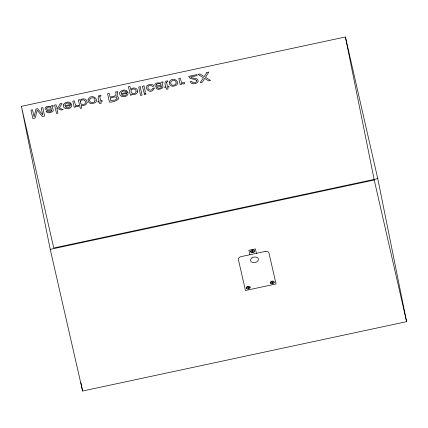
<?xml version="1.0" encoding="UTF-8"?>
<svg xmlns="http://www.w3.org/2000/svg" width="428" height="428" viewBox="0 0 428 428"><rect width="100%" height="100%" fill="white"/><g stroke="black" fill="none" stroke-linecap="round" stroke-linejoin="round"><path stroke-width="0.64" d="M21.4 106.337L345.407 36.979L377.764 178.642L406.6 321.663L82.593 391.021L50.237 249.358L21.4 106.337L53.757 247.994L377.764 178.642M50.237 249.358L374.243 180.006L406.6 321.663M250.599 251.798L254.505 250.963M246.244 288.017L250.15 287.177M270.325 282.86L274.23 282.025M271.973 281.116L272.583 283.769M256.415 253.339L255.404 248.914L248.898 250.305L249.909 254.735M252.253 250.054L252.857 252.707M247.892 286.268L248.502 288.927M345.407 36.979L374.243 180.006M80.881 382.53L82.593 391.021M196.596 80.662L196.586 81.336C195.746 83.107 192.193 83.551 191.696 81.256L190.16 81.582C191.182 85.108 196.998 84.198 198.244 81.288C198.512 77.201 192.456 79.271 190.572 76.987L197.126 75.579L196.907 74.611L188.662 76.377L190.155 78.383L195.666 79.726L196.596 80.662M154.283 87.991C150.972 97.188 139.683 84.535 151.592 84.455A3.151 2.151 -11.4 0 1 153.171 85.14L153.85 86.098L152.384 86.408L151.384 85.504L149.244 85.595A1.894 1.289 -11.4 0 0 148.152 86.44C146.274 89.719 152.186 91.838 152.817 88.302L154.283 87.991M70.181 105.454C70.422 107.749 67.009 108.605 65.564 107.193L65.19 106.524L70.181 105.454M126.501 93.4C126.742 95.695 123.328 96.551 121.884 95.139L121.515 94.465L126.501 93.4M99.74 96.477L100.633 100.746L102.067 100.441L102.255 101.281L100.821 101.586L101.211 103.292L99.687 103.619L99.296 101.912L98.082 102.174L97.889 101.334L99.103 101.072C97.996 98.841 97.135 94.716 100.864 95.171L101.045 95.979L99.74 96.477M166.562 82.176L167.45 86.445L168.883 86.14L169.076 86.975L167.642 87.285L168.033 88.987L166.508 89.313L166.118 87.612L164.898 87.868L164.71 87.034L165.925 86.772C164.812 84.535 163.951 80.416 167.68 80.871L167.867 81.678L166.562 82.176M46.641 108.065L46.903 108.958L47.508 109.194L51.365 109.028C51.403 106.604 47.776 106.519 46.641 108.065M156.423 84.567L156.685 85.461L157.29 85.696L161.147 85.525C161.185 83.107 157.558 83.021 156.423 84.567M51.702 110.301L51.665 110.782C50.745 111.788 48.311 112.548 47.508 111.045L46.096 111.344C47.208 113.95 51.189 112.601 52.895 111.323C54.383 109.873 50.691 106.288 53.329 106.112L53.158 105.352L52.093 105.475L51.044 106.091L50.916 106.711C43.314 104.576 42.779 112.355 51.51 109.926L51.702 110.301M161.479 86.804L161.447 87.285C160.527 88.286 158.093 89.051 157.29 87.542L155.878 87.847C156.99 90.447 160.971 89.099 162.677 87.826C164.159 86.376 160.473 82.786 163.111 82.615L162.934 81.855L161.875 81.973L160.826 82.593L160.698 83.214C153.096 81.079 152.561 88.858 161.292 86.429L161.479 86.804M87.109 102.196C87.077 105.015 83.278 106.176 81.074 105.037L81.769 108.075L80.298 108.391L78.377 99.986L79.769 99.687L79.95 100.468C81.753 97.67 87.157 98.504 87.109 102.196M137.709 91.357C137.634 94.171 133.836 95.374 131.653 94.107L131.835 94.92L130.369 95.23L128.421 86.718L129.935 86.392L130.647 89.516C132.546 86.857 137.805 87.649 137.709 91.357M88.082 99.617L88.339 101.682L89.81 103.169A3.793 2.584 -11.4 0 0 92.175 103.565C102.565 102.126 91.838 91.555 88.082 99.617M169.226 82.246L169.483 84.311L170.954 85.803A3.793 2.584 -11.4 0 0 173.319 86.194C183.708 84.755 172.982 74.183 169.226 82.246M63.381 104.881C62.333 110.601 73.247 109.686 71.546 104.304L64.965 105.716C64.457 103.191 68.325 102.142 69.753 103.838L71.235 103.523C69.336 100.981 64.43 101.939 63.381 104.881M119.701 92.828C118.652 98.547 129.566 97.627 127.865 92.25L121.284 93.657C120.776 91.137 124.644 90.083 126.073 91.785L127.555 91.469C125.655 88.928 120.749 89.885 119.701 92.828M80.475 101.34C79.431 104.282 83.679 105.711 85.215 103.469C87.023 100.216 81.732 98.242 80.475 101.34M136.131 91.576C135.837 95.08 129.855 93.93 131.112 90.41C132.156 87.991 136.452 88.714 136.131 91.576M115.731 91.988C117.443 95.974 113.153 96.856 110.033 96.974L109.215 93.384L107.546 93.743L109.461 102.121C111.542 102.704 123.82 99.082 116.512 96.139L117.663 94.898L117.4 92.368L117.818 91.736L115.731 91.988M95.027 100.543L94.139 102.041L92.207 102.629A2.103 1.434 -11.4 0 1 90.683 102.249C86.376 98.617 95.348 95.209 95.027 100.543M176.17 83.171L175.282 84.674L173.345 85.263A2.103 1.434 -11.4 0 1 171.826 84.878C167.514 81.245 176.491 77.837 176.17 83.171M36.032 109.049L34.106 116.871L32.533 109.798L30.939 110.14L32.854 118.519L35.246 118.005L37.166 110.162L42.297 116.496L44.662 115.988L42.747 107.61L41.163 107.952L42.811 115.009L37.68 108.696L36.032 109.049M117.021 98.451C116.132 100.703 112.671 99.874 110.906 100.789L110.253 97.921C111.911 98.033 116.609 95.289 117.021 98.451M60.123 103.892L58.026 107.572L56.582 107.053L56.057 104.764L54.607 105.074L56.517 113.452L57.967 113.142L56.86 108.273L61.327 110.039L63.253 109.627L59.294 108.075L62.049 103.48L60.123 103.892M206.778 72.498L204.242 76.655L200.042 73.942L198.03 74.37L203.423 77.725L200.218 82.69L202.31 82.246L204.723 78.367L208.575 80.903L210.56 80.48L205.494 77.281L208.848 72.054L206.778 72.498M251.996 257.907L251.284 258.501A3.991 2.723 -11.4 0 0 252.146 262.257L253.05 262.508A3.991 2.723 -11.4 0 0 256.955 261.674L257.667 261.075A3.991 2.723 -11.4 0 0 256.805 257.319L255.901 257.073A3.991 2.723 -11.4 0 0 251.996 257.907M78.361 105.374L76.837 105.598L75.424 104.946L74.328 100.853L72.819 101.174L74.215 107.284L75.649 106.973L75.408 105.919L77.259 106.658L78.608 106.454L78.361 105.374M184.324 82.69L182.799 82.914L181.392 82.262L180.295 78.169L178.786 78.49L180.177 84.6L181.611 84.295L181.37 83.235L183.221 83.974L184.575 83.77L184.324 82.69M140.202 86.75L138.693 87.071L140.603 95.449L142.112 95.128L140.202 86.75M144.001 85.937L142.465 86.263L143.851 92.346L145.386 92.015L144.001 85.937M145.648 93.154L144.113 93.481L144.38 94.642L145.911 94.315L145.648 93.154M265.194 251.461L241.119 256.613A3.328 2.268 -11.4 0 0 238.375 259.523L245.447 290.505L276.039 283.962L268.955 252.975A3.328 2.268 -11.4 0 0 265.194 251.461M251.386 252.616A1.996 1.364 -11.4 0 0 254.521 251.322A1.996 1.364 -11.4 0 0 251.755 250.203A1.996 1.364 -11.4 0 0 251.386 252.616M247.031 288.83A1.996 1.364 -11.4 0 0 250.161 287.536A1.996 1.364 -11.4 0 0 247.4 286.423A1.996 1.364 -11.4 0 0 247.031 288.83M271.111 283.678A1.996 1.364 -11.4 0 0 274.241 282.384A1.996 1.364 -11.4 0 0 271.48 281.271A1.996 1.364 -11.4 0 0 271.111 283.678"/></g></svg>
